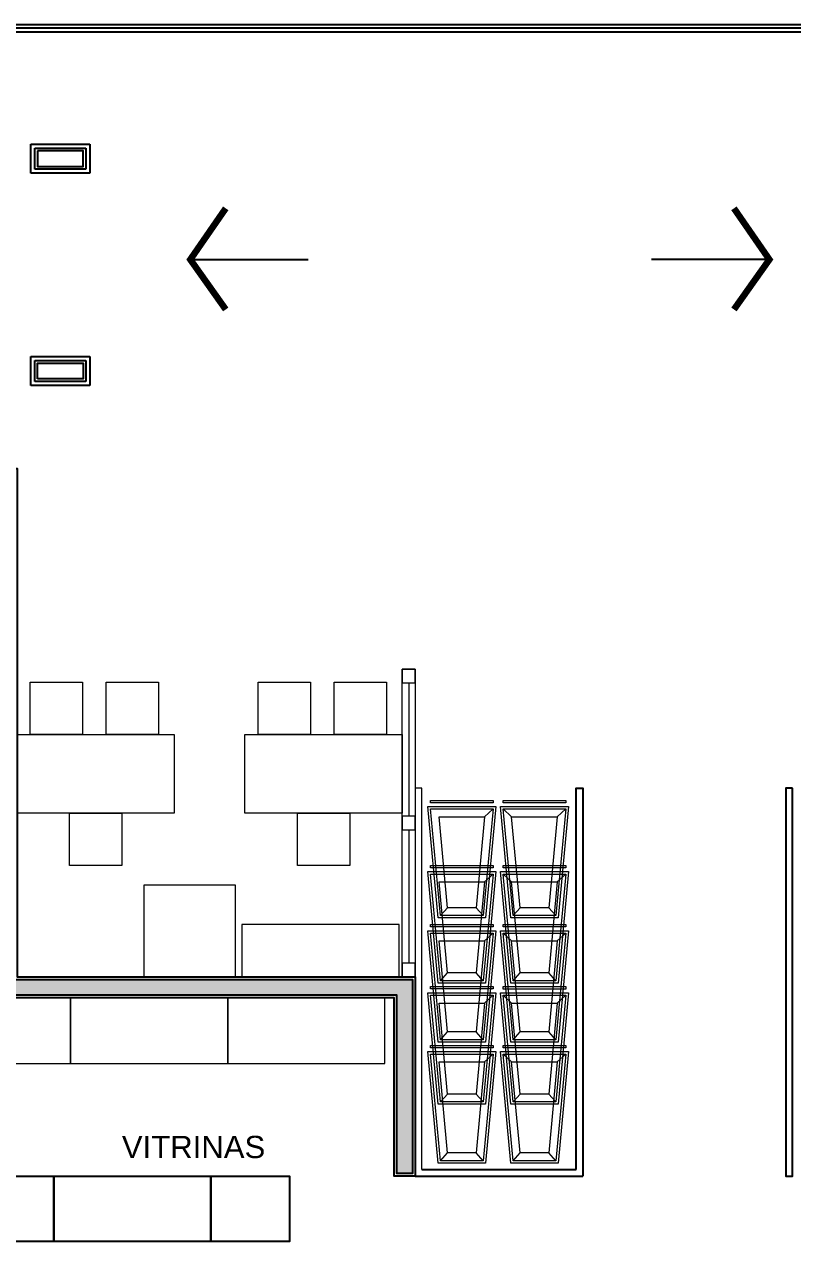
# Model space of a CAD drawing. Header units: inches. Extents: x -309 to 190, y -1585 to -1350.
# Drawn here: x -230.34 to -224.47, y -1384.99 to -1375.7 of the extents above; entities that cross this region are included whole.
import ezdxf
from ezdxf.lldxf.tags import DXFTag

# ---------------------------------------------------------------- set-up
doc = ezdxf.new("R2010")
doc.units = ezdxf.units.IN
doc.header["$MEASUREMENT"] = 0
doc.linetypes.add('DASHED2', pattern=[0.375, 0.25, -0.125])
for name, color, linetype in [('01', 9, 'CONTINUOUS'), ('10-TEXTO', 9, 'CONTINUOUS'), ('CARP', 9, 'CONTINUOUS'), ('EQUIP', 9, 'CONTINUOUS'), ('LADRILLO HUECO 12', 9, 'CONTINUOUS'), ('proyeccion', 9, 'CONTINUOUS'), ('REVOQUE', 9, 'CONTINUOUS'), ('TEXTOS', 9, 'CONTINUOUS')]:
    doc.layers.add(name, color=color, linetype=linetype)
doc.layers.add('None', color=9, linetype='CONTINUOUS', lineweight=5)
doc.styles.add('ROMANS', font='arial.ttf')
tags = doc.linetypes.add('HIDDEN2', pattern=[0.1875, 0.125, -0.0625]).pattern_tags.tags
tags[6:7] = [DXFTag(74, 4), DXFTag(75, 0), DXFTag(340, '0'), DXFTag(46, 1.0), DXFTag(50, 0.0), DXFTag(44, 0.0), DXFTag(45, 0.0)]
tags[4:5] = [DXFTag(74, 4), DXFTag(75, 0), DXFTag(340, '0'), DXFTag(46, 1.0), DXFTag(50, 0.0), DXFTag(44, 0.0), DXFTag(45, 0.0)]

msp = doc.modelspace()

# ---------------------------------------------------------------- hatches: boundary and pattern name
at = {"layer": 'LADRILLO HUECO 12'}
h = msp.add_hatch(color=256, dxfattribs=at)
h.paths.add_polyline_path([(-227.3718, -1383.7882), (-227.4918, -1383.7882), (-227.4918, -1384.4682), (-227.3718, -1384.4682)])
h.paths.add_polyline_path([(-227.3718, -1382.9882), (-230.4118, -1382.9882), (-230.4118, -1379.3082), (-230.5318, -1379.3082), (-230.5318, -1380.6282), (-230.5818, -1380.6282), (-230.5818, -1380.7482), (-230.5318, -1380.7482), (-230.5318, -1382.9882), (-232.3718, -1382.9882), (-232.3718, -1380.7482), (-231.6218, -1380.7482), (-231.6218, -1380.6282), (-233.2418, -1380.6282), (-233.2418, -1380.7482), (-232.4918, -1380.7482), (-232.4918, -1382.9882), (-234.3318, -1382.9882), (-234.3318, -1383.1082), (-227.4918, -1383.1082), (-227.4918, -1383.7882), (-227.3718, -1383.7882)])
h.paths.add_polyline_path([(-230.6118, -1379.1082), (-231.7118, -1379.1082), (-231.7118, -1379.2282), (-230.6118, -1379.2282)])
h.paths.add_polyline_path([(-233.1518, -1379.1082), (-234.0419, -1379.1082), (-234.0419, -1379.2282), (-233.1518, -1379.2282)])
h.paths.add_polyline_path([(-234.2818, -1380.6282), (-234.3318, -1380.6282), (-234.3318, -1380.7482), (-234.2818, -1380.7482)], flags=17)

# ---------------------------------------------------------------- linework, layer by layer
at = {"layer": '01', "ltscale": 0.5}
for points in [[(-230.2369, -1376.6632), (-230.2369, -1376.7832), (-229.8869, -1376.7832), (-229.8869, -1376.6632), (-230.2369, -1376.6632)], [(-230.2369, -1378.4032), (-230.2369, -1378.2832), (-229.8869, -1378.2832), (-229.8869, -1378.4032), (-230.2369, -1378.4032)]]:
    msp.add_lwpolyline(points, dxfattribs=at)
at = {"layer": 'CARP'}
for p, q in [((-230.4319, -1375.6982), (-223.3268, -1375.6982)), ((-223.3268, -1375.7282), (-230.4319, -1375.7282)), ((-223.3268, -1375.7582), (-230.4319, -1375.7582))]:
    msp.add_line(p, q, dxfattribs=at)
at = {"layer": 'EQUIP', "linetype": 'Continuous', "lineweight": 5}
for p, q in [((-227.4018, -1380.7232), (-227.4018, -1381.7407)), ((-227.3018, -1381.5282), (-227.3518, -1381.5282)), ((-227.3518, -1381.7407), (-227.3518, -1382.8632)), ((-227.4018, -1381.8457), (-227.4018, -1382.8632))]:
    msp.add_line(p, q, dxfattribs=at)
at = {"layer": 'EQUIP'}
for p, q in [((-227.3518, -1384.4882), (-226.0719, -1384.4882)), ((-227.3018, -1384.4382), (-226.1219, -1384.4382))]:
    msp.add_line(p, q, dxfattribs=at)
at = {"layer": 'EQUIP', "linetype": 'Continuous', "lineweight": 5}
for points in [[(-227.3518, -1382.9682), (-227.4518, -1382.9682), (-227.4518, -1380.6182), (-227.3518, -1380.6182)], [(-227.3518, -1380.6182), (-227.4518, -1380.6182), (-227.4518, -1380.7232), (-227.3518, -1380.7232)], [(-230.2918, -1380.7181), (-229.8918, -1380.7181), (-229.8918, -1381.1181), (-230.2918, -1381.1181)], [(-229.7118, -1380.7181), (-229.3118, -1380.7181), (-229.3118, -1381.1181), (-229.7118, -1381.1181)], [(-228.5518, -1380.7181), (-228.1518, -1380.7181), (-228.1518, -1381.1181), (-228.5518, -1381.1181)], [(-227.9718, -1380.7181), (-227.5718, -1380.7181), (-227.5718, -1381.1181), (-227.9718, -1381.1181)], [(-230.3918, -1381.1181), (-229.1918, -1381.1181), (-229.1918, -1381.7181), (-230.3918, -1381.7181)], [(-228.6518, -1381.1181), (-227.4518, -1381.1181), (-227.4518, -1381.7181), (-228.6518, -1381.7181)], [(-229.9918, -1381.7181), (-229.5918, -1381.7181), (-229.5918, -1382.1181), (-229.9918, -1382.1181)], [(-228.2518, -1381.7181), (-227.8518, -1381.7181), (-227.8518, -1382.1181), (-228.2518, -1382.1181)], [(-227.3518, -1381.7407), (-227.4518, -1381.7407), (-227.4518, -1381.8457), (-227.3518, -1381.8457)], [(-229.4254, -1382.9682), (-228.7254, -1382.9682), (-228.7254, -1382.2682), (-229.4254, -1382.2682)], [(-227.4748, -1382.5682), (-228.6748, -1382.5682), (-228.6748, -1382.9682), (-227.4748, -1382.9682)], [(-227.3518, -1382.8632), (-227.4518, -1382.8632), (-227.4518, -1382.9682), (-227.3518, -1382.9682)], [(-231.1832, -1383.6282), (-229.9832, -1383.6282), (-229.9831, -1383.1282), (-231.1831, -1383.1282)], [(-229.9832, -1383.6282), (-228.7832, -1383.6282), (-228.7831, -1383.1282), (-229.9831, -1383.1282)], [(-228.7832, -1383.6282), (-227.5832, -1383.6282), (-227.5831, -1383.1282), (-228.7831, -1383.1282)]]:
    msp.add_lwpolyline(points, close=True, dxfattribs=at)
msp.add_lwpolyline([(-227.3018, -1384.4382), (-227.3018, -1381.5282)], dxfattribs=at)
at = {"layer": 'EQUIP'}
msp.add_lwpolyline([(-226.1219, -1384.4382), (-226.1219, -1381.5282), (-226.0719, -1381.5282), (-226.0719, -1384.4882)], dxfattribs=at)
for points in [[(-224.4718, -1381.5282), (-224.5218, -1381.5282), (-224.5218, -1384.4882), (-224.4718, -1384.4882)], [(-231.3119, -1384.4882), (-230.1119, -1384.4882), (-230.1119, -1384.9882), (-231.3119, -1384.9882)], [(-230.1119, -1384.4882), (-228.9119, -1384.4882), (-228.9119, -1384.9882), (-230.1119, -1384.9882)], [(-228.9119, -1384.4882), (-228.3119, -1384.4882), (-228.3119, -1384.9882), (-228.9119, -1384.9882)]]:
    msp.add_lwpolyline(points, close=True, dxfattribs=at)
at = {"layer": 'LADRILLO HUECO 12'}
msp.add_lwpolyline([(-234.3318, -1382.9882), (-232.4918, -1382.9882), (-232.4918, -1380.7482), (-233.2418, -1380.7482), (-233.2418, -1380.6282), (-231.6218, -1380.6282), (-231.6218, -1380.7482), (-232.3718, -1380.7482), (-232.3718, -1382.9882), (-230.5318, -1382.9882), (-230.5318, -1380.7482), (-230.5818, -1380.7482), (-230.5818, -1380.6282), (-230.5318, -1380.6282), (-230.5318, -1379.2282), (-231.7118, -1379.2282), (-231.7118, -1379.1082), (-230.4118, -1379.1082), (-230.4118, -1382.9882), (-227.3718, -1382.9882), (-227.3718, -1384.4682), (-227.4918, -1384.4682), (-227.4918, -1383.1082), (-234.3318, -1383.1082)], dxfattribs=at)
at = {"layer": 'None', "linetype": 'HIDDEN2', "lineweight": 0, "ltscale": 8}
for p, q in [((-226.8215, -1381.7461), (-226.7556, -1381.6861)), ((-226.6154, -1381.7461), (-226.6813, -1381.6861)), ((-226.2668, -1381.7461), (-226.2009, -1381.6861)), ((-226.8215, -1382.2425), (-226.7556, -1382.1825)), ((-226.6154, -1382.2425), (-226.6813, -1382.1825)), ((-226.2668, -1382.2425), (-226.2009, -1382.1825)), ((-227.1594, -1382.5001), (-227.1048, -1382.4401)), ((-226.8322, -1382.5001), (-226.8868, -1382.4401)), ((-226.6047, -1382.5001), (-226.5501, -1382.4401)), ((-226.2775, -1382.5001), (-226.3321, -1382.4401)), ((-226.8215, -1382.6932), (-226.7556, -1382.6332)), ((-226.6154, -1382.6932), (-226.6813, -1382.6332)), ((-226.2668, -1382.6932), (-226.2009, -1382.6332)), ((-227.1594, -1382.9965), (-227.1048, -1382.9365)), ((-226.8322, -1382.9965), (-226.8868, -1382.9365)), ((-226.6047, -1382.9965), (-226.5501, -1382.9365)), ((-226.2775, -1382.9965), (-226.3321, -1382.9365)), ((-226.8215, -1383.1679), (-226.7556, -1383.1079)), ((-226.6154, -1383.1679), (-226.6813, -1383.1079)), ((-226.2668, -1383.1679), (-226.2009, -1383.1079)), ((-227.1594, -1383.4472), (-227.1048, -1383.3872)), ((-226.8322, -1383.4472), (-226.8868, -1383.3872)), ((-226.6047, -1383.4472), (-226.5501, -1383.3872)), ((-226.2775, -1383.4472), (-226.3321, -1383.3872)), ((-227.1594, -1383.9219), (-227.1048, -1383.8619)), ((-226.8322, -1383.9219), (-226.8868, -1383.8619)), ((-226.6047, -1383.9219), (-226.5501, -1383.8619)), ((-226.2775, -1383.9219), (-226.3321, -1383.8619))]:
    msp.add_line(p, q, dxfattribs=at)
at = {"layer": 'None', "linetype": 'Continuous', "lineweight": 0}
for p, q in [((-226.8215, -1383.6162), (-226.7556, -1383.5562)), ((-226.6154, -1383.6162), (-226.6813, -1383.5562)), ((-226.2668, -1383.6162), (-226.2009, -1383.5562)), ((-227.1594, -1384.3702), (-227.1048, -1384.3102)), ((-226.8322, -1384.3702), (-226.8868, -1384.3102)), ((-226.6047, -1384.3702), (-226.5501, -1384.3102)), ((-226.2775, -1384.3702), (-226.3321, -1384.3102))]:
    msp.add_line(p, q, dxfattribs=at)
at = {"layer": 'None', "linetype": 'HIDDEN2', "lineweight": 0, "ltscale": 8}
for points in [[(-226.8158, -1382.5181), (-227.1758, -1382.5181), (-227.2558, -1381.6681), (-226.7358, -1381.6681), (-226.8158, -1382.5181)], [(-226.2611, -1382.5181), (-226.6211, -1382.5181), (-226.7011, -1381.6681), (-226.1811, -1381.6681), (-226.2611, -1382.5181)], [(-226.8158, -1383.0145), (-227.1758, -1383.0145), (-227.2558, -1382.1645), (-226.7358, -1382.1645), (-226.8158, -1383.0145)], [(-226.2611, -1383.0145), (-226.6211, -1383.0145), (-226.7011, -1382.1645), (-226.1811, -1382.1645), (-226.2611, -1383.0145)], [(-226.8158, -1383.4652), (-227.1758, -1383.4652), (-227.2558, -1382.6152), (-226.7358, -1382.6152), (-226.8158, -1383.4652)], [(-226.2611, -1383.4652), (-226.6211, -1383.4652), (-226.7011, -1382.6152), (-226.1811, -1382.6152), (-226.2611, -1383.4652)], [(-226.8158, -1383.9399), (-227.1758, -1383.9399), (-227.2558, -1383.0899), (-226.7358, -1383.0899), (-226.8158, -1383.9399)], [(-226.2611, -1383.9399), (-226.6211, -1383.9399), (-226.7011, -1383.0899), (-226.1811, -1383.0899), (-226.2611, -1383.9399)]]:
    msp.add_lwpolyline(points, dxfattribs=at)
for points in [[(-227.236, -1381.6382), (-227.236, -1381.6202), (-226.7556, -1381.6202), (-226.7556, -1381.6382)], [(-226.8322, -1382.5001), (-227.1594, -1382.5001), (-227.236, -1381.6861), (-226.7556, -1381.6861)], [(-226.6813, -1381.6382), (-226.6813, -1381.6202), (-226.2009, -1381.6202), (-226.2009, -1381.6382)], [(-226.2775, -1382.5001), (-226.6047, -1382.5001), (-226.6813, -1381.6861), (-226.2009, -1381.6861)], [(-226.8868, -1382.4401), (-227.1048, -1382.4401), (-227.1701, -1381.7461), (-226.8215, -1381.7461)], [(-226.3321, -1382.4401), (-226.5501, -1382.4401), (-226.6154, -1381.7461), (-226.2668, -1381.7461)], [(-227.236, -1382.1346), (-227.236, -1382.1166), (-226.7556, -1382.1166), (-226.7556, -1382.1346)], [(-226.6813, -1382.1346), (-226.6813, -1382.1166), (-226.2009, -1382.1166), (-226.2009, -1382.1346)], [(-226.8322, -1382.9965), (-227.1594, -1382.9965), (-227.236, -1382.1825), (-226.7556, -1382.1825)], [(-226.8868, -1382.9365), (-227.1048, -1382.9365), (-227.1701, -1382.2425), (-226.8215, -1382.2425)], [(-226.2775, -1382.9965), (-226.6047, -1382.9965), (-226.6813, -1382.1825), (-226.2009, -1382.1825)], [(-226.3321, -1382.9365), (-226.5501, -1382.9365), (-226.6154, -1382.2425), (-226.2668, -1382.2425)], [(-227.236, -1382.5853), (-227.236, -1382.5673), (-226.7556, -1382.5673), (-226.7556, -1382.5853)], [(-226.6813, -1382.5854), (-226.6813, -1382.5674), (-226.2009, -1382.5674), (-226.2009, -1382.5854)], [(-226.8322, -1383.4472), (-227.1594, -1383.4472), (-227.236, -1382.6332), (-226.7556, -1382.6332)], [(-226.8868, -1383.3872), (-227.1048, -1383.3872), (-227.1701, -1382.6932), (-226.8215, -1382.6932)], [(-226.2775, -1383.4472), (-226.6047, -1383.4472), (-226.6813, -1382.6332), (-226.2009, -1382.6332)], [(-226.3321, -1383.3872), (-226.5501, -1383.3872), (-226.6154, -1382.6932), (-226.2668, -1382.6932)], [(-227.236, -1383.06), (-227.236, -1383.042), (-226.7556, -1383.042), (-226.7556, -1383.06)], [(-226.6813, -1383.0601), (-226.6813, -1383.0421), (-226.2009, -1383.0421), (-226.2009, -1383.0601)], [(-226.8322, -1383.9219), (-227.1594, -1383.9219), (-227.236, -1383.1079), (-226.7556, -1383.1079)], [(-226.8868, -1383.8619), (-227.1048, -1383.8619), (-227.1701, -1383.1679), (-226.8215, -1383.1679)], [(-226.2775, -1383.9219), (-226.6047, -1383.9219), (-226.6813, -1383.1079), (-226.2009, -1383.1079)], [(-226.3321, -1383.8619), (-226.5501, -1383.8619), (-226.6154, -1383.1679), (-226.2668, -1383.1679)]]:
    msp.add_lwpolyline(points, close=True, dxfattribs=at)
at = {"layer": 'None', "linetype": 'Continuous', "lineweight": 0}
for points in [[(-226.8158, -1384.3882), (-227.1758, -1384.3882), (-227.2558, -1383.5382), (-226.7358, -1383.5382), (-226.8158, -1384.3882)], [(-226.2611, -1384.3882), (-226.6211, -1384.3882), (-226.7011, -1383.5382), (-226.1811, -1383.5382), (-226.2611, -1384.3882)]]:
    msp.add_lwpolyline(points, dxfattribs=at)
for points in [[(-227.236, -1383.5083), (-227.236, -1383.4903), (-226.7556, -1383.4903), (-226.7556, -1383.5083)], [(-226.8322, -1384.3702), (-227.1594, -1384.3702), (-227.236, -1383.5562), (-226.7556, -1383.5562)], [(-226.6813, -1383.5083), (-226.6813, -1383.4903), (-226.2009, -1383.4903), (-226.2009, -1383.5083)], [(-226.2775, -1384.3702), (-226.6047, -1384.3702), (-226.6813, -1383.5562), (-226.2009, -1383.5562)], [(-226.8868, -1384.3102), (-227.1048, -1384.3102), (-227.1701, -1383.6162), (-226.8215, -1383.6162)], [(-226.3321, -1384.3102), (-226.5501, -1384.3102), (-226.6154, -1383.6162), (-226.2668, -1383.6162)]]:
    msp.add_lwpolyline(points, close=True, dxfattribs=at)
at = {"layer": 'proyeccion', "linetype": 'DASHED2', "ltscale": 10}
for points in [[(-230.2869, -1376.8332), (-230.2869, -1376.6132), (-229.8369, -1376.6132), (-229.8369, -1376.8332)], [(-230.2569, -1376.8032), (-230.2569, -1376.6432), (-229.8669, -1376.6432), (-229.8669, -1376.8032)], [(-230.2869, -1378.4532), (-230.2869, -1378.2332), (-229.8369, -1378.2332), (-229.8369, -1378.4532)], [(-230.2569, -1378.4232), (-230.2569, -1378.2632), (-229.8669, -1378.2632), (-229.8669, -1378.4232)]]:
    msp.add_lwpolyline(points, close=True, dxfattribs=at)
at = {"layer": 'REVOQUE'}
msp.add_lwpolyline([(-234.3118, -1382.9682), (-232.5118, -1382.9682), (-232.5118, -1380.7682), (-233.2618, -1380.7682), (-233.2618, -1380.6082), (-231.6018, -1380.6082), (-231.6018, -1380.7682), (-232.3518, -1380.7682), (-232.3518, -1382.9682), (-230.5518, -1382.9682), (-230.5518, -1380.7682), (-230.6018, -1380.7682), (-230.6018, -1380.6082), (-230.5518, -1380.6082), (-230.5518, -1379.2482), (-231.7318, -1379.2482), (-231.7318, -1379.0882), (-230.3918, -1379.0882), (-230.3918, -1382.9682), (-227.3518, -1382.9682), (-227.3518, -1384.4882), (-227.5118, -1384.4882), (-227.5118, -1383.1282), (-234.3118, -1383.1282)], dxfattribs=at)
at = {"layer": 'TEXTOS', "const_width": 0.05}
for points in [[(-228.7988, -1377.1023), (-229.0693, -1377.4931), (-228.7988, -1377.8742)], [(-224.9178, -1377.1023), (-224.6473, -1377.4931), (-224.9178, -1377.8742)]]:
    msp.add_lwpolyline(points, dxfattribs=at)
at = {"layer": 'TEXTOS'}
for points in [[(-229.0693, -1377.4931), (-228.1693, -1377.4931)], [(-224.6473, -1377.4931), (-225.5473, -1377.4931)]]:
    msp.add_lwpolyline(points, dxfattribs=at)

# ---------------------------------------------------------------- texts
at = {"layer": '10-TEXTO', "insert": (-229.5921, -1384.1806), "char_height": 0.17, "width": 1.311748, "attachment_point": 1, "style": 'ROMANS'}
msp.add_mtext('VITRINAS', dxfattribs=at)

doc.saveas('drawing.dxf')
